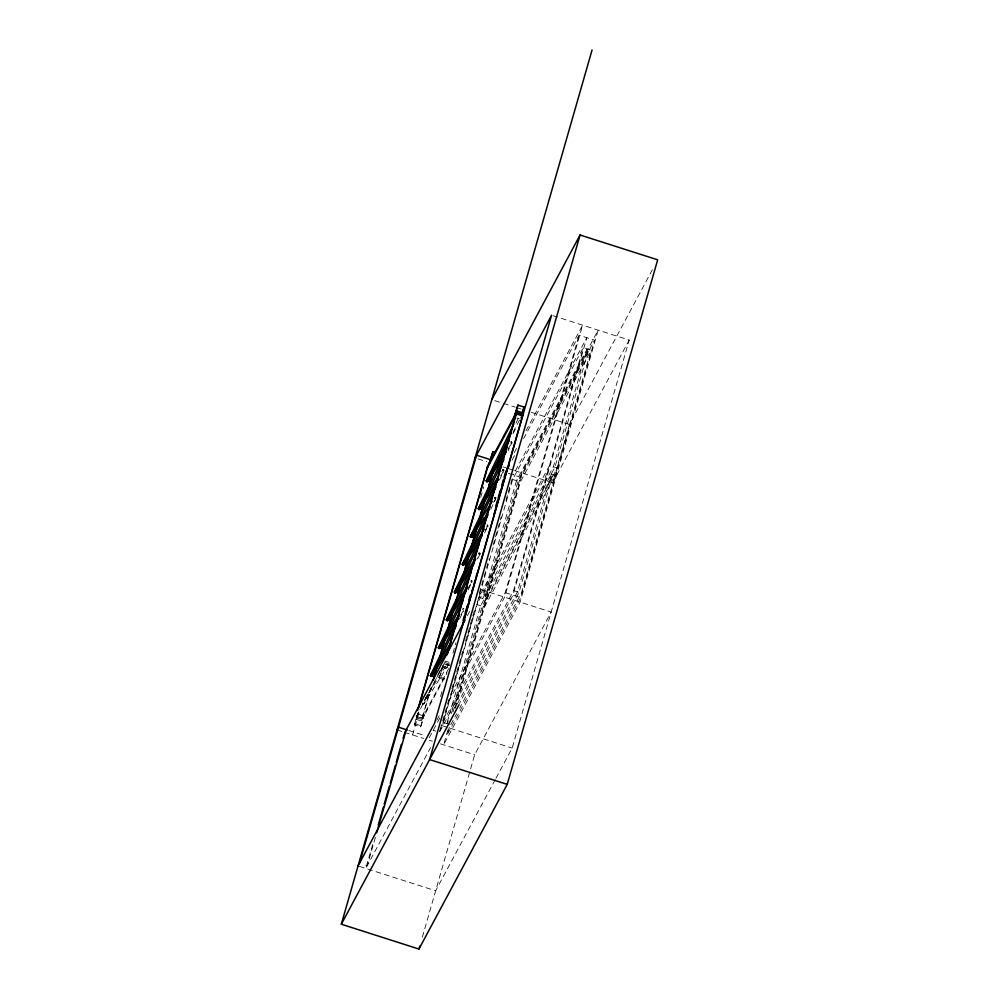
<?xml version="1.0" encoding="UTF-8"?>
<svg xmlns="http://www.w3.org/2000/svg" width="999" height="999" viewBox="0 0 999 999"><rect width="100%" height="100%" fill="white"/><g stroke="black" fill="none" stroke-linecap="round" stroke-linejoin="round"><path stroke-width="0.75" stroke-dasharray="5 3.75" d="M422.54 703.059L422.689 704.008L423.826 704.045L448.176 665.147L447.914 664.048L446.84 664.198L422.577 702.996C423.364 706.418 423.851 701.161 424.026 703.608L440.109 670.454M480.057 553.97L478.821 554.083L479.957 554.095L479.982 553.034L476.773 559.215M485.564 530.119L487.962 525.249L483.416 535.701M502.534 469.83L503.209 470.941L502.759 469.53L500.499 474.063M507.854 449.325L511.988 442.744L511.625 441.658L510.776 441.72L512.037 442.607L508.004 450.924M372.652 844.517L365.796 868.431L430.544 747.677M375.412 837.287L367.27 865.683L362.1 864.023M414.323 724.862L418.044 712.836L424.25 714.822L421.116 725.749L420.529 726.847L414.323 724.862L418.044 712.836M412.562 734.914L419.855 709.502M480.719 497.29L483.728 486.825M449.113 662.349L445.392 661.163L415.122 718.955L421.328 720.941L430.719 688.224M422.34 718.393L416.133 716.408L415.547 717.494L421.753 719.48L422.34 718.393L431.306 687.125M420.529 726.847L424.25 714.822M444.305 679.795L439.335 678.209L441.883 669.33M442.082 668.643L442.47 667.282L448.676 669.268M439.335 678.209L442.857 666.87M440.522 696.528L442.232 690.559M452.947 653.196L455.956 642.732M448.863 699.4L439.41 732.329L512.986 595.117L586.825 337.687L513.249 474.9M451.86 688.923L462.599 651.51M465.596 641.033L475.049 608.104M479.333 593.131L489.21 558.716M493.069 545.242L501.236 516.808M505.956 500.337L512.824 476.398M449.438 724.362L442.969 722.302L512.637 479.445L583.266 347.714L591.021 350.199L521.366 593.056L459.565 708.316M447.277 722.04L480.644 605.756L554.907 467.232L588.698 349.45L518.069 481.181L484.278 598.963M451.398 713.598L482.192 606.243L552.822 474.525L519.043 592.307L459.44 703.446M447.902 729.894L443.618 744.842L520.129 602.135L598.151 330.132L521.628 472.839L453.047 711.962M449.325 727.322L447.177 734.802L520.754 597.589L594.58 340.172L579.058 335.202L523.151 439.485M454.907 707.866L521.016 477.385L594.58 340.172M455.469 708.291L520.392 481.918L591.021 350.199M450.786 694.168L505.219 592.632L579.058 335.202M442.969 722.302L513.598 590.571L583.266 347.714M551.273 474.026L517.482 591.808L456.418 705.694M422.365 937.099L474.662 754.769L551.173 612.062L481.318 589.722L442.32 725.724L439.373 731.218M514.572 470.579L552.672 482.767L569.393 424.488L653.271 268.057M495.979 778.246L512.162 748.064L629.195 340.06L558.903 317.582M480.132 553.846L476.798 560.714M515.984 423.139L518.668 417.582M499.363 480.107L503.396 471.79M490.721 509.29L495.417 499.575M468.144 589.897L472.177 581.568M459.503 619.08L463.536 610.751M513.049 432.217L519.667 419.867M512.949 433.753L516.62 426.898M514.198 452.784L517.145 447.29M525.973 430.831L582.629 325.174L504.607 597.177L447.952 702.821M512.112 460.064L515.784 453.209M467.345 615.796L471.016 608.94M425.524 698.201L427.734 694.093M438.037 674.874L445.392 661.163M448.651 668.631L422.165 718.031L415.959 716.046M421.328 720.941L447.077 672.914M552.672 482.767L629.195 340.06M436.8 720.242L440.484 713.373M439.86 717.919L428.096 739.872L432.33 741.233M446.853 723.538L448.326 720.791M450.736 724.774L456.618 713.798M495.242 779.62L435.651 890.771L358.042 865.946M511.988 442.732L510.764 442.969M488.074 526.111L486.85 526.348L487.999 526.223M500.699 475.836L503.121 471.953M493.531 502.335L495.954 498.451M467.994 588.299L472.04 581.83M460.839 614.797L463.261 610.913M446.84 664.198L446.99 665.309L448.126 665.209M511.9 442.869L510.801 442.919M503.871 470.716L503.721 469.493L503.771 470.779M487.025 524.999L487.937 525.287L487.012 525.037M553.046 315.709L557.43 317.12M494.705 400.599L502.035 402.934M503.496 403.409L515.209 407.155M516.67 407.617L521.066 409.028M531.318 412.312L569.393 424.488M516.695 417.932L519.18 418.731M477.997 458.878L486.888 461.725M502.884 466.845L506.106 467.869M508.928 468.781L513.161 470.129M508.316 473.314L521.016 477.385M512.637 479.445L520.392 481.918M513.598 590.571L521.366 593.056M505.219 592.632L520.754 597.589M449.937 664.198L444.967 662.612L444.38 663.711L449.35 665.297M444.555 664.073L449.525 665.659M443.057 666.183L448.027 667.769M439.922 677.11L444.892 678.696M417.457 713.935L423.663 715.921M441.87 725.586L512.162 748.064M414.91 723.763L421.116 725.749M433.067 730.294L435.889 731.193M408.866 730.506L425.124 735.714M397.04 729.944L403.509 732.017M404.433 732.304L423.651 738.461M440.472 743.83L474.662 754.769M472.015 580.831L470.941 580.656L472.04 580.943M462.637 609.003C462.162 610.064 465.859 607.305 462.637 609.14M478.571 553.409C478.221 554.158 480.769 551.51 478.596 553.284M494.517 497.827C496.316 499.575 494.18 498.551 494.93 497.24C497.24 498.339 495.492 496.928 494.53 497.764M516.508 480.681L482.729 598.463L553.359 466.745L587.137 348.951L516.508 480.681M549.475 465.497L478.846 597.227L486.613 599.712L557.242 467.982L549.475 465.497M547.39 472.789L476.76 604.507L484.515 606.992L555.144 475.262L547.39 472.789M471.74 582.017L470.816 581.768L471.64 582.092"/><path stroke-width="1.5" d="M430.544 675.212C429.52 677.085 433.903 675.799 430.731 675.037C433.266 674.55 430.519 678.196 430.507 675.262L450.774 642.869M447.927 620.304L447.352 619.368L447.864 620.491L470.741 573.201M474.687 559.49L454.42 591.883L454.682 592.981L455.794 592.769L474.35 563.086M455.894 592.507L478.721 545.404M462.475 563.985C462.325 567.207 465.197 562.762 462.325 564.223C462.749 567.157 465.234 562.937 462.549 563.911L484.278 529.108M470.504 536.151C472.127 534.615 468.781 538.111 471.69 537.25C472.415 534.315 470.679 539.635 470.417 536.226L492.257 501.311M498.601 476.111L478.334 508.503L478.596 509.602L479.757 509.315L503.983 459.253M479.82 509.128C478.234 505.719 480.357 512.075 478.484 508.354M507.392 447.028L486.313 480.706L486.563 481.805L487.712 481.53L511.276 432.842M487.774 481.393C487.087 478.434 487.287 483.816 486.451 480.556M431.98 675.886L456.143 626.011M458.404 618.681L439.797 648.413L439.46 647.19L438.361 647.789L458.741 615.072M446.491 619.605L466.72 587.287M463.861 564.785L488.036 514.835M471.828 536.987L496.003 487.05M439.86 648.339C436.039 648.851 442.232 647.752 438.511 647.427M454.557 591.733C456.705 590.347 452.822 593.531 455.794 592.769M491.783 399.662L580.069 235.002L657.679 259.827L507.217 784.39L418.931 949.05L341.321 924.225L592.082 49.95M359.503 863.198L476.535 455.207L491.321 459.927M378.234 825.087L383.379 807.155M384.228 804.17L389.373 786.225M390.234 783.241L395.379 765.309M396.228 762.312L401.373 744.38M403.097 738.411L404.383 733.928M376.698 832.804L406.281 729.682M417.582 710.389L487.712 465.896L517.132 411.014L523.339 412.999L461.775 627.647M418.581 707.879L487.874 466.258L487.287 467.357M492.919 451.76L489.198 463.786L492.919 451.76L495.404 452.559M433.566 678.271L434.79 674M435.202 672.589L436.426 668.319M441.321 651.261L444.168 641.321M449.063 624.263L452.734 611.475M453.958 607.205L454.77 604.37M458.029 592.994L461.288 581.618M462.112 578.783L463.336 574.512M464.547 570.254L468.631 556.043M472.302 543.244L476.785 527.622M480.457 514.822L484.527 500.611M489.011 484.977L492.27 473.613M433.341 680.019L437.425 665.796M440.272 655.856L444.755 640.222M447.202 631.693L453.321 610.377M454.133 607.529L461.476 581.942M462.699 577.684L468.806 556.368M470.442 550.674L477.372 526.523M479.408 519.418L485.114 499.512M487.562 490.984L493.269 471.091M517.944 405.107L514.21 417.132L517.944 405.107L524.15 407.093L522.39 413.249M446.828 655.182L516.133 413.574L516.72 412.475L522.927 414.46M447.415 654.083L517.132 411.014M522.19 412.974L522.777 410.926M522.976 410.239L524.15 407.093M462.987 620.591L464.285 616.071M465.134 613.099L467.282 605.619M468.993 599.637L470.292 595.142M496.003 505.482L497.327 500.849M498.151 498.014L500.337 490.372M502.01 484.565L503.346 479.895M504.145 477.085L505.494 472.415M521.016 418.032L521.216 417.345M464.448 617.37L470.979 594.63M472.202 590.372L473.014 587.524M474.238 583.266L475.049 580.419M476.273 576.161L477.085 573.314M494.205 513.623L495.029 510.776M495.429 509.365L499.912 493.731M500.324 492.307L503.996 479.508M504.395 478.096L507.667 466.72M580.069 235.002L429.607 759.577L507.217 784.39M418.931 949.05L419.792 946.065M486.213 480.906L513.761 424.026M478.246 508.691L505.781 451.823M470.279 536.488L497.814 479.607M462.3 564.285L489.835 507.405M454.333 592.082L481.868 535.202M446.353 619.867L475.237 560.214M438.386 647.664L467.27 588.011M439.935 648.164L462.774 600.998M430.419 675.461L459.29 615.809M475.062 457.942L551.573 315.247L434.553 723.239L358.042 865.946M486.875 468.818L516.296 413.936L522.514 415.921M499.063 458.279L500.536 455.544M502.01 452.797L503.484 450.049M504.957 447.302L506.418 444.555M495.292 466.683L509.265 440.609M506.231 471.041L509.165 465.559M397.04 729.944L398.514 727.197L407.392 730.044M404.807 732.429L465.134 619.917M341.321 924.225L459.041 704.695M447.814 620.566L466.383 590.884M487.649 481.643L506.243 451.923M479.67 509.428L498.264 479.707M471.703 537.225L483.828 517.844M463.736 565.022L482.317 535.302M431.83 676.211L450.437 646.465M498.713 462.3L501.66 463.236M446.328 620.017L447.552 620.791L446.341 619.929"/></g></svg>
